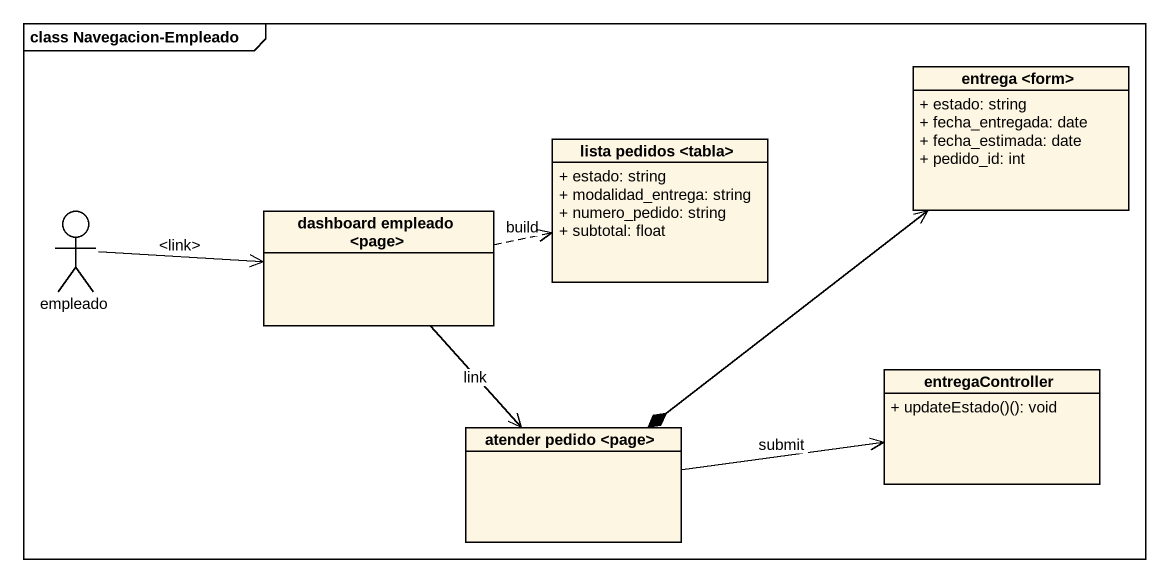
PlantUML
@startuml
mainframe class Navegacion-Empleado
allowmixing
hide circle
hide empty members
skinparam classAttributeIconSize 0
class "entrega <form>" as entrega_form {
  + estado: string
  + fecha_entregada: date
  + fecha_estimada: date
  + pedido_id: int
}
class "lista pedidos <tabla>" as lista_pedidos_tabla {
  + estado: string
  + modalidad_entrega: string
  + numero_pedido: string
  + subtotal: float
}
actor empleado
class "dashboard empleado <page>" as dashboard_empleado_page
class entregaController {
  + updateEstado()(): void
}
class "atender pedido <page>" as atender_pedido_page
entrega_form <--* atender_pedido_page
empleado -right-> dashboard_empleado_page : <link>
dashboard_empleado_page .right.> lista_pedidos_tabla : build
dashboard_empleado_page --> atender_pedido_page : link
atender_pedido_page -right-> entregaController : submit
@enduml
